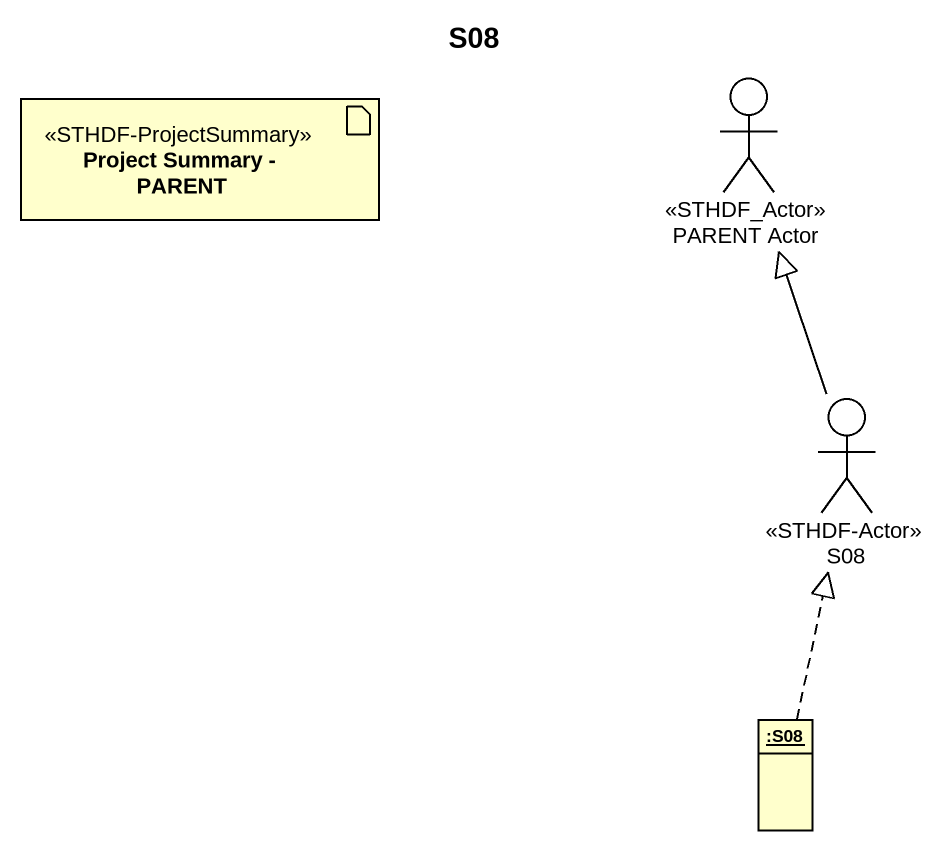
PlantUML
@startuml
title S08
allowmixing
hide circle
hide empty members
actor "PARENT Actor" as PARENT_Actor <<STHDF_Actor>>
artifact "Project Summary - PARENT" as Project_Summary_PARENT <<STHDF-ProjectSummary>>
actor S08 <<STHDF-Actor>>
object ":S08" as S08_2
S08 -up-|> PARENT_Actor
S08_2 .up.|> S08
@enduml
